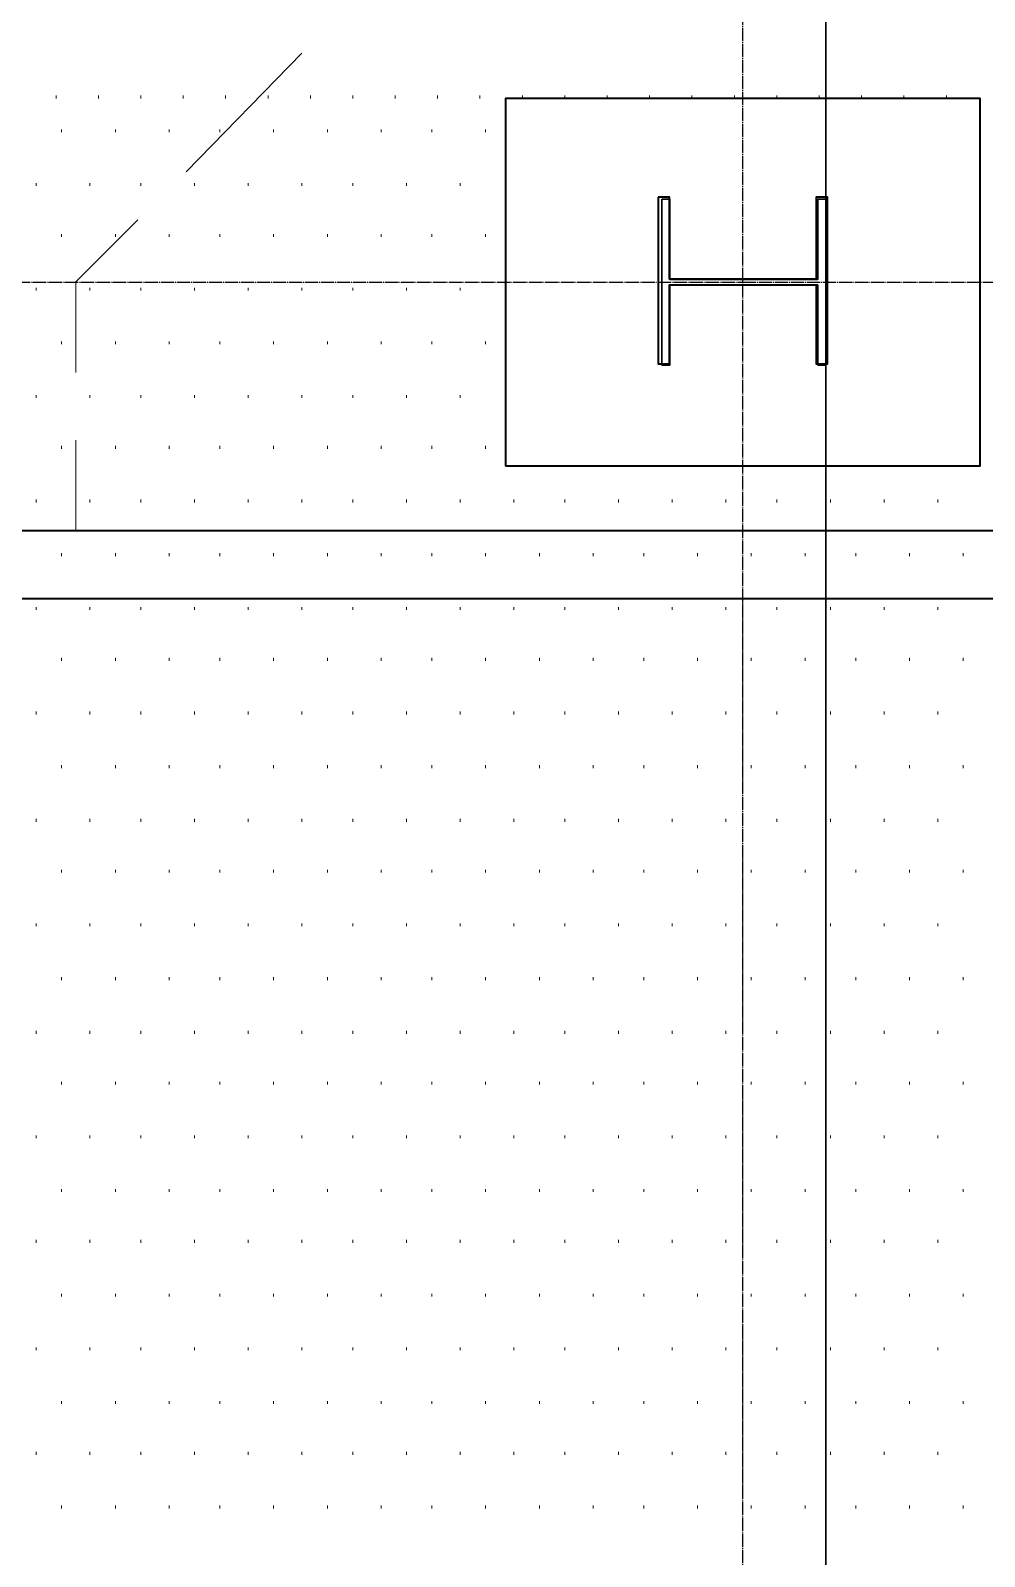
# Model space of a CAD drawing. Header units: millimetres. Extents: x -383313 to -161684, y -117025 to 99224.
# Drawn here: x -326581 to -325152, y -7491 to -5205 of the extents above; entities that cross this region are included whole.
import ezdxf

# ---------------------------------------------------------------- set-up
doc = ezdxf.new("R2010")
doc.units = ezdxf.units.MM
doc.header["$MEASUREMENT"] = 0
doc.linetypes.add('PS-GOST2.303 5', pattern=[24, 20, -1.5, 1, -1.5])
for name, color, linetype in [('001__КОНСТРУКТИВ__Колонны', 14, 'Continuous'), ('PDF_Geometry', 7, 'Continuous'), ('PS_Оси', 5, 'PS-GOST2.303 5')]:
    doc.layers.add(name, color=color, linetype=linetype)
doc.layers.add('001__КОНСТРУКТИВ__Стены наружные', color=7, linetype='Continuous', lineweight=30)

# ---------------------------------------------------------------- blocks, each defined once
blk = doc.blocks.new('A$Cf5759c35')
at = {"layer": 'PDF_Geometry', "color": 8, "lineweight": 13}
for points in [[(32287.5, 13026), (32113.9, 12848.2)], [(31919.2, 12958.2), (31919.2, 12962.5)], [(31982.7, 12958.2), (31982.7, 12962.5)], [(32046.2, 12958.2), (32046.2, 12962.5)], [(32109.7, 12958.2), (32109.7, 12962.5)], [(32173.2, 12958.2), (32173.2, 12962.5)], [(32236.7, 12958.2), (32236.7, 12962.5)], [(32300.2, 12958.2), (32300.2, 12962.5)], [(32363.7, 12958.2), (32363.7, 12962.5)], [(32427.2, 12958.2), (32427.2, 12962.5)], [(32490.7, 12958.2), (32490.7, 12962.5)], [(32554.2, 12958.2), (32554.2, 12962.5)], [(32617.7, 12958.2), (32617.7, 12962.5)], [(32681.2, 12958.2), (32681.2, 12962.5)], [(32744.7, 12958.2), (32744.7, 12962.5)], [(32808.2, 12958.2), (32808.2, 12962.5)], [(32871.7, 12958.2), (32871.7, 12962.5)], [(32935.2, 12958.2), (32935.2, 12962.5)], [(32998.7, 12958.2), (32998.7, 12962.5)], [(33062.2, 12958.2), (33062.2, 12962.5)], [(33125.7, 12958.2), (33125.7, 12962.5)], [(33189.2, 12958.2), (33189.2, 12962.5)], [(33252.7, 12958.2), (33252.7, 12962.5)], [(32041.9, 12776.2), (31948.8, 12683.1), (31948.8, 12547.6)], [(31948.8, 12446), (31948.8, 12310.5)], [(32947.9, 11921.1), (32947.9, 12208.9)], [(32947.9, 11569.7), (32947.9, 11819.5)], [(32947.9, 11222.6), (32947.9, 11472.3)], [(32947.9, 10871.2), (32947.9, 11121)]]:
    blk.add_lwpolyline(points, dxfattribs=at)
at = {"layer": 'PDF_Geometry', "color": 8, "lineweight": 35}
for points in [[(32592.3, 12407.9), (33303.5, 12407.9), (33303.5, 12958.2), (32592.3, 12958.2)], [(32820.9, 12810.1), (32820.9, 12560.3), (32837.8, 12560.3), (32837.8, 12678.8), (33057.9, 12678.8), (33057.9, 12560.3), (33074.9, 12560.3), (33074.9, 12810.1), (33057.9, 12810.1), (33057.9, 12687.3), (32837.8, 12687.3), (32837.8, 12810.1)]]:
    blk.add_lwpolyline(points, close=True, dxfattribs=at)
at = {"layer": 'PDF_Geometry', "color": 8, "lineweight": 9}
for points in [[(31927.6, 12907.4), (31927.6, 12911.7)], [(32008.1, 12907.4), (32008.1, 12911.7)], [(32088.5, 12907.4), (32088.5, 12911.7)], [(32164.7, 12907.4), (32164.7, 12911.7)], [(32245.1, 12907.4), (32245.1, 12911.7)], [(32325.6, 12907.4), (32325.6, 12911.7)], [(32406, 12907.4), (32406, 12911.7)], [(32482.2, 12907.4), (32482.2, 12911.7)], [(32562.6, 12907.4), (32562.6, 12911.7)], [(31889.5, 12827), (31889.5, 12831.2)], [(31970, 12827), (31970, 12831.2)], [(32046.2, 12827), (32046.2, 12831.2)], [(32126.6, 12827), (32126.6, 12831.2)], [(32207, 12827), (32207, 12831.2)], [(32287.5, 12827), (32287.5, 12831.2)], [(32363.7, 12827), (32363.7, 12831.2)], [(32444.1, 12827), (32444.1, 12831.2)], [(32524.5, 12827), (32524.5, 12831.2)], [(31927.6, 12750.8), (31927.6, 12755)], [(32008.1, 12750.8), (32008.1, 12755)], [(32088.5, 12750.8), (32088.5, 12755)], [(32164.7, 12750.8), (32164.7, 12755)], [(32245.1, 12750.8), (32245.1, 12755)], [(32325.6, 12750.8), (32325.6, 12755)], [(32406, 12750.8), (32406, 12755)], [(32482.2, 12750.8), (32482.2, 12755)], [(32562.6, 12750.8), (32562.6, 12755)], [(31889.5, 12670.4), (31889.5, 12674.6)], [(31970, 12670.4), (31970, 12674.6)], [(32046.2, 12670.4), (32046.2, 12674.6)], [(32126.6, 12670.4), (32126.6, 12674.6)], [(32207, 12670.4), (32207, 12674.6)], [(32287.5, 12670.4), (32287.5, 12674.6)], [(32363.7, 12670.4), (32363.7, 12674.6)], [(32444.1, 12670.4), (32444.1, 12674.6)], [(32524.5, 12670.4), (32524.5, 12674.6)], [(31927.6, 12589.9), (31927.6, 12594.2)], [(32008.1, 12589.9), (32008.1, 12594.2)], [(32088.5, 12589.9), (32088.5, 12594.2)], [(32164.7, 12589.9), (32164.7, 12594.2)], [(32245.1, 12589.9), (32245.1, 12594.2)], [(32325.6, 12589.9), (32325.6, 12594.2)], [(32406, 12589.9), (32406, 12594.2)], [(32482.2, 12589.9), (32482.2, 12594.2)], [(32562.6, 12589.9), (32562.6, 12594.2)], [(31889.5, 12509.5), (31889.5, 12513.7)], [(31970, 12509.5), (31970, 12513.7)], [(32046.2, 12509.5), (32046.2, 12513.7)], [(32126.6, 12509.5), (32126.6, 12513.7)], [(32207, 12509.5), (32207, 12513.7)], [(32287.5, 12509.5), (32287.5, 12513.7)], [(32363.7, 12509.5), (32363.7, 12513.7)], [(32444.1, 12509.5), (32444.1, 12513.7)], [(32524.5, 12509.5), (32524.5, 12513.7)], [(31927.6, 12433.3), (31927.6, 12437.5)], [(32008.1, 12433.3), (32008.1, 12437.5)], [(32088.5, 12433.3), (32088.5, 12437.5)], [(32164.7, 12433.3), (32164.7, 12437.5)], [(32245.1, 12433.3), (32245.1, 12437.5)], [(32325.6, 12433.3), (32325.6, 12437.5)], [(32406, 12433.3), (32406, 12437.5)], [(32482.2, 12433.3), (32482.2, 12437.5)], [(32562.6, 12433.3), (32562.6, 12437.5)], [(31889.5, 12352.9), (31889.5, 12357.1)], [(31970, 12352.9), (31970, 12357.1)], [(32046.2, 12352.9), (32046.2, 12357.1)], [(32126.6, 12352.9), (32126.6, 12357.1)], [(32207, 12352.9), (32207, 12357.1)], [(32287.5, 12352.9), (32287.5, 12357.1)], [(32363.7, 12352.9), (32363.7, 12357.1)], [(32444.1, 12352.9), (32444.1, 12357.1)], [(32524.5, 12352.9), (32524.5, 12357.1)], [(32605, 12352.9), (32605, 12357.1)], [(32681.2, 12352.9), (32681.2, 12357.1)], [(32761.6, 12352.9), (32761.6, 12357.1)], [(32842, 12352.9), (32842, 12357.1)], [(32922.5, 12352.9), (32922.5, 12357.1)], [(32998.7, 12352.9), (32998.7, 12357.1)], [(33079.1, 12352.9), (33079.1, 12357.1)], [(33159.5, 12352.9), (33159.5, 12357.1)], [(33240, 12352.9), (33240, 12357.1)], [(31927.6, 12272.4), (31927.6, 12276.7)], [(32008.1, 12272.4), (32008.1, 12276.7)], [(32088.5, 12272.4), (32088.5, 12276.7)], [(32164.7, 12272.4), (32164.7, 12276.7)], [(32245.1, 12272.4), (32245.1, 12276.7)], [(32325.6, 12272.4), (32325.6, 12276.7)], [(32406, 12272.4), (32406, 12276.7)], [(32482.2, 12272.4), (32482.2, 12276.7)], [(32562.6, 12272.4), (32562.6, 12276.7)], [(32643.1, 12272.4), (32643.1, 12276.7)], [(32723.5, 12272.4), (32723.5, 12276.7)], [(32799.7, 12272.4), (32799.7, 12276.7)], [(32880.1, 12272.4), (32880.1, 12276.7)], [(32960.6, 12272.4), (32960.6, 12276.7)], [(33041, 12272.4), (33041, 12276.7)], [(33117.2, 12272.4), (33117.2, 12276.7)], [(33197.6, 12272.4), (33197.6, 12276.7)], [(33278.1, 12272.4), (33278.1, 12276.7)], [(31889.5, 12192), (31889.5, 12196.2)], [(31970, 12192), (31970, 12196.2)], [(32046.2, 12192), (32046.2, 12196.2)], [(32126.6, 12192), (32126.6, 12196.2)], [(32207, 12192), (32207, 12196.2)], [(32287.5, 12192), (32287.5, 12196.2)], [(32363.7, 12192), (32363.7, 12196.2)], [(32444.1, 12192), (32444.1, 12196.2)], [(32524.5, 12192), (32524.5, 12196.2)], [(32605, 12192), (32605, 12196.2)], [(32681.2, 12192), (32681.2, 12196.2)], [(32761.6, 12192), (32761.6, 12196.2)], [(32842, 12192), (32842, 12196.2)], [(32922.5, 12192), (32922.5, 12196.2)], [(32998.7, 12192), (32998.7, 12196.2)], [(33079.1, 12192), (33079.1, 12196.2)], [(33159.5, 12192), (33159.5, 12196.2)], [(33240, 12192), (33240, 12196.2)], [(31927.6, 12115.8), (31927.6, 12120)], [(32008.1, 12115.8), (32008.1, 12120)], [(32088.5, 12115.8), (32088.5, 12120)], [(32164.7, 12115.8), (32164.7, 12120)], [(32245.1, 12115.8), (32245.1, 12120)], [(32325.6, 12115.8), (32325.6, 12120)], [(32406, 12115.8), (32406, 12120)], [(32482.2, 12115.8), (32482.2, 12120)], [(32562.6, 12115.8), (32562.6, 12120)], [(32643.1, 12115.8), (32643.1, 12120)], [(32723.5, 12115.8), (32723.5, 12120)], [(32799.7, 12115.8), (32799.7, 12120)], [(32880.1, 12115.8), (32880.1, 12120)], [(32960.6, 12115.8), (32960.6, 12120)], [(33041, 12115.8), (33041, 12120)], [(33117.2, 12115.8), (33117.2, 12120)], [(33197.6, 12115.8), (33197.6, 12120)], [(33278.1, 12115.8), (33278.1, 12120)], [(31889.5, 12035.4), (31889.5, 12039.6)], [(31970, 12035.4), (31970, 12039.6)], [(32046.2, 12035.4), (32046.2, 12039.6)], [(32126.6, 12035.4), (32126.6, 12039.6)], [(32207, 12035.4), (32207, 12039.6)], [(32287.5, 12035.4), (32287.5, 12039.6)], [(32363.7, 12035.4), (32363.7, 12039.6)], [(32444.1, 12035.4), (32444.1, 12039.6)], [(32524.5, 12035.4), (32524.5, 12039.6)], [(32605, 12035.4), (32605, 12039.6)], [(32681.2, 12035.4), (32681.2, 12039.6)], [(32761.6, 12035.4), (32761.6, 12039.6)], [(32842, 12035.4), (32842, 12039.6)], [(32922.5, 12035.4), (32922.5, 12039.6)], [(32998.7, 12035.4), (32998.7, 12039.6)], [(33079.1, 12035.4), (33079.1, 12039.6)], [(33159.5, 12035.4), (33159.5, 12039.6)], [(33240, 12035.4), (33240, 12039.6)], [(31927.6, 11954.9), (31927.6, 11959.2)], [(32008.1, 11954.9), (32008.1, 11959.2)], [(32088.5, 11954.9), (32088.5, 11959.2)], [(32164.7, 11954.9), (32164.7, 11959.2)], [(32245.1, 11954.9), (32245.1, 11959.2)], [(32325.6, 11954.9), (32325.6, 11959.2)], [(32406, 11954.9), (32406, 11959.2)], [(32482.2, 11954.9), (32482.2, 11959.2)], [(32562.6, 11954.9), (32562.6, 11959.2)], [(32643.1, 11954.9), (32643.1, 11959.2)], [(32723.5, 11954.9), (32723.5, 11959.2)], [(32799.7, 11954.9), (32799.7, 11959.2)], [(32880.1, 11954.9), (32880.1, 11959.2)], [(32960.6, 11954.9), (32960.6, 11959.2)], [(33041, 11954.9), (33041, 11959.2)], [(33117.2, 11954.9), (33117.2, 11959.2)], [(33197.6, 11954.9), (33197.6, 11959.2)], [(33278.1, 11954.9), (33278.1, 11959.2)], [(31889.5, 11874.5), (31889.5, 11878.7)], [(31970, 11874.5), (31970, 11878.7)], [(32046.2, 11874.5), (32046.2, 11878.7)], [(32126.6, 11874.5), (32126.6, 11878.7)], [(32207, 11874.5), (32207, 11878.7)], [(32287.5, 11874.5), (32287.5, 11878.7)], [(32363.7, 11874.5), (32363.7, 11878.7)], [(32444.1, 11874.5), (32444.1, 11878.7)], [(32524.5, 11874.5), (32524.5, 11878.7)], [(32605, 11874.5), (32605, 11878.7)], [(32681.2, 11874.5), (32681.2, 11878.7)], [(32761.6, 11874.5), (32761.6, 11878.7)], [(32842, 11874.5), (32842, 11878.7)], [(32922.5, 11874.5), (32922.5, 11878.7)], [(32998.7, 11874.5), (32998.7, 11878.7)], [(33079.1, 11874.5), (33079.1, 11878.7)], [(33159.5, 11874.5), (33159.5, 11878.7)], [(33240, 11874.5), (33240, 11878.7)], [(31927.6, 11798.3), (31927.6, 11802.5)], [(32008.1, 11798.3), (32008.1, 11802.5)], [(32088.5, 11798.3), (32088.5, 11802.5)], [(32164.7, 11798.3), (32164.7, 11802.5)], [(32245.1, 11798.3), (32245.1, 11802.5)], [(32325.6, 11798.3), (32325.6, 11802.5)], [(32406, 11798.3), (32406, 11802.5)], [(32482.2, 11798.3), (32482.2, 11802.5)], [(32562.6, 11798.3), (32562.6, 11802.5)], [(32643.1, 11798.3), (32643.1, 11802.5)], [(32723.5, 11798.3), (32723.5, 11802.5)], [(32799.7, 11798.3), (32799.7, 11802.5)], [(32880.1, 11798.3), (32880.1, 11802.5)], [(32960.6, 11798.3), (32960.6, 11802.5)], [(33041, 11798.3), (33041, 11802.5)], [(33117.2, 11798.3), (33117.2, 11802.5)], [(33197.6, 11798.3), (33197.6, 11802.5)], [(33278.1, 11798.3), (33278.1, 11802.5)], [(31889.5, 11717.9), (31889.5, 11722.1)], [(31970, 11717.9), (31970, 11722.1)], [(32046.2, 11717.9), (32046.2, 11722.1)], [(32126.6, 11717.9), (32126.6, 11722.1)], [(32207, 11717.9), (32207, 11722.1)], [(32287.5, 11717.9), (32287.5, 11722.1)], [(32363.7, 11717.9), (32363.7, 11722.1)], [(32444.1, 11717.9), (32444.1, 11722.1)], [(32524.5, 11717.9), (32524.5, 11722.1)], [(32605, 11717.9), (32605, 11722.1)], [(32681.2, 11717.9), (32681.2, 11722.1)], [(32761.6, 11717.9), (32761.6, 11722.1)], [(32842, 11717.9), (32842, 11722.1)], [(32922.5, 11717.9), (32922.5, 11722.1)], [(32998.7, 11717.9), (32998.7, 11722.1)], [(33079.1, 11717.9), (33079.1, 11722.1)], [(33159.5, 11717.9), (33159.5, 11722.1)], [(33240, 11717.9), (33240, 11722.1)], [(31927.6, 11637.4), (31927.6, 11641.7)], [(32008.1, 11637.4), (32008.1, 11641.7)], [(32088.5, 11637.4), (32088.5, 11641.7)], [(32164.7, 11637.4), (32164.7, 11641.7)], [(32245.1, 11637.4), (32245.1, 11641.7)], [(32325.6, 11637.4), (32325.6, 11641.7)], [(32406, 11637.4), (32406, 11641.7)], [(32482.2, 11637.4), (32482.2, 11641.7)], [(32562.6, 11637.4), (32562.6, 11641.7)], [(32643.1, 11637.4), (32643.1, 11641.7)], [(32723.5, 11637.4), (32723.5, 11641.7)], [(32799.7, 11637.4), (32799.7, 11641.7)], [(32880.1, 11637.4), (32880.1, 11641.7)], [(32960.6, 11637.4), (32960.6, 11641.7)], [(33041, 11637.4), (33041, 11641.7)], [(33117.2, 11637.4), (33117.2, 11641.7)], [(33197.6, 11637.4), (33197.6, 11641.7)], [(33278.1, 11637.4), (33278.1, 11641.7)], [(31889.5, 11557), (31889.5, 11561.2)], [(31970, 11557), (31970, 11561.2)], [(32046.2, 11557), (32046.2, 11561.2)], [(32126.6, 11557), (32126.6, 11561.2)], [(32207, 11557), (32207, 11561.2)], [(32287.5, 11557), (32287.5, 11561.2)], [(32363.7, 11557), (32363.7, 11561.2)], [(32444.1, 11557), (32444.1, 11561.2)], [(32524.5, 11557), (32524.5, 11561.2)], [(32605, 11557), (32605, 11561.2)], [(32681.2, 11557), (32681.2, 11561.2)], [(32761.6, 11557), (32761.6, 11561.2)], [(32842, 11557), (32842, 11561.2)], [(32922.5, 11557), (32922.5, 11561.2)], [(32998.7, 11557), (32998.7, 11561.2)], [(33079.1, 11557), (33079.1, 11561.2)], [(33159.5, 11557), (33159.5, 11561.2)], [(33240, 11557), (33240, 11561.2)], [(31927.6, 11480.8), (31927.6, 11485)], [(32008.1, 11480.8), (32008.1, 11485)], [(32088.5, 11480.8), (32088.5, 11485)], [(32164.7, 11480.8), (32164.7, 11485)], [(32245.1, 11480.8), (32245.1, 11485)], [(32325.6, 11480.8), (32325.6, 11485)], [(32406, 11480.8), (32406, 11485)], [(32482.2, 11480.8), (32482.2, 11485)], [(32562.6, 11480.8), (32562.6, 11485)], [(32643.1, 11480.8), (32643.1, 11485)], [(32723.5, 11480.8), (32723.5, 11485)], [(32799.7, 11480.8), (32799.7, 11485)], [(32880.1, 11480.8), (32880.1, 11485)], [(32960.6, 11480.8), (32960.6, 11485)], [(33041, 11480.8), (33041, 11485)], [(33117.2, 11480.8), (33117.2, 11485)], [(33197.6, 11480.8), (33197.6, 11485)], [(33278.1, 11480.8), (33278.1, 11485)], [(31889.5, 11400.4), (31889.5, 11404.6)], [(31970, 11400.4), (31970, 11404.6)], [(32046.2, 11400.4), (32046.2, 11404.6)], [(32126.6, 11400.4), (32126.6, 11404.6)], [(32207, 11400.4), (32207, 11404.6)], [(32287.5, 11400.4), (32287.5, 11404.6)], [(32363.7, 11400.4), (32363.7, 11404.6)], [(32444.1, 11400.4), (32444.1, 11404.6)], [(32524.5, 11400.4), (32524.5, 11404.6)], [(32605, 11400.4), (32605, 11404.6)], [(32681.2, 11400.4), (32681.2, 11404.6)], [(32761.6, 11400.4), (32761.6, 11404.6)], [(32842, 11400.4), (32842, 11404.6)], [(32922.5, 11400.4), (32922.5, 11404.6)], [(32998.7, 11400.4), (32998.7, 11404.6)], [(33079.1, 11400.4), (33079.1, 11404.6)], [(33159.5, 11400.4), (33159.5, 11404.6)], [(33240, 11400.4), (33240, 11404.6)], [(31927.6, 11319.9), (31927.6, 11324.2)], [(32008.1, 11319.9), (32008.1, 11324.2)], [(32088.5, 11319.9), (32088.5, 11324.2)], [(32164.7, 11319.9), (32164.7, 11324.2)], [(32245.1, 11319.9), (32245.1, 11324.2)], [(32325.6, 11319.9), (32325.6, 11324.2)], [(32406, 11319.9), (32406, 11324.2)], [(32482.2, 11319.9), (32482.2, 11324.2)], [(32562.6, 11319.9), (32562.6, 11324.2)], [(32643.1, 11319.9), (32643.1, 11324.2)], [(32723.5, 11319.9), (32723.5, 11324.2)], [(32799.7, 11319.9), (32799.7, 11324.2)], [(32880.1, 11319.9), (32880.1, 11324.2)], [(32960.6, 11319.9), (32960.6, 11324.2)], [(33041, 11319.9), (33041, 11324.2)], [(33117.2, 11319.9), (33117.2, 11324.2)], [(33197.6, 11319.9), (33197.6, 11324.2)], [(33278.1, 11319.9), (33278.1, 11324.2)], [(31889.5, 11243.7), (31889.5, 11248)], [(31970, 11243.7), (31970, 11248)], [(32046.2, 11243.7), (32046.2, 11248)], [(32126.6, 11243.7), (32126.6, 11248)], [(32207, 11243.7), (32207, 11248)], [(32287.5, 11243.7), (32287.5, 11248)], [(32363.7, 11243.7), (32363.7, 11248)], [(32444.1, 11243.7), (32444.1, 11248)], [(32524.5, 11243.7), (32524.5, 11248)], [(32605, 11243.7), (32605, 11248)], [(32681.2, 11243.7), (32681.2, 11248)], [(32761.6, 11243.7), (32761.6, 11248)], [(32842, 11243.7), (32842, 11248)], [(32922.5, 11243.7), (32922.5, 11248)], [(32998.7, 11243.7), (32998.7, 11248)], [(33079.1, 11243.7), (33079.1, 11248)], [(33159.5, 11243.7), (33159.5, 11248)], [(33240, 11243.7), (33240, 11248)], [(31927.6, 11163.3), (31927.6, 11167.5)], [(32008.1, 11163.3), (32008.1, 11167.5)], [(32088.5, 11163.3), (32088.5, 11167.5)], [(32164.7, 11163.3), (32164.7, 11167.5)], [(32245.1, 11163.3), (32245.1, 11167.5)], [(32325.6, 11163.3), (32325.6, 11167.5)], [(32406, 11163.3), (32406, 11167.5)], [(32482.2, 11163.3), (32482.2, 11167.5)], [(32562.6, 11163.3), (32562.6, 11167.5)], [(32643.1, 11163.3), (32643.1, 11167.5)], [(32723.5, 11163.3), (32723.5, 11167.5)], [(32799.7, 11163.3), (32799.7, 11167.5)], [(32880.1, 11163.3), (32880.1, 11167.5)], [(32960.6, 11163.3), (32960.6, 11167.5)], [(33041, 11163.3), (33041, 11167.5)], [(33117.2, 11163.3), (33117.2, 11167.5)], [(33197.6, 11163.3), (33197.6, 11167.5)], [(33278.1, 11163.3), (33278.1, 11167.5)], [(31889.5, 11082.9), (31889.5, 11087.1)], [(31970, 11082.9), (31970, 11087.1)], [(32046.2, 11082.9), (32046.2, 11087.1)], [(32126.6, 11082.9), (32126.6, 11087.1)], [(32207, 11082.9), (32207, 11087.1)], [(32287.5, 11082.9), (32287.5, 11087.1)], [(32363.7, 11082.9), (32363.7, 11087.1)], [(32444.1, 11082.9), (32444.1, 11087.1)], [(32524.5, 11082.9), (32524.5, 11087.1)], [(32605, 11082.9), (32605, 11087.1)], [(32681.2, 11082.9), (32681.2, 11087.1)], [(32761.6, 11082.9), (32761.6, 11087.1)], [(32842, 11082.9), (32842, 11087.1)], [(32922.5, 11082.9), (32922.5, 11087.1)], [(32998.7, 11082.9), (32998.7, 11087.1)], [(33079.1, 11082.9), (33079.1, 11087.1)], [(33159.5, 11082.9), (33159.5, 11087.1)], [(33240, 11082.9), (33240, 11087.1)], [(31927.6, 11002.4), (31927.6, 11006.7)], [(32008.1, 11002.4), (32008.1, 11006.7)], [(32088.5, 11002.4), (32088.5, 11006.7)], [(32164.7, 11002.4), (32164.7, 11006.7)], [(32245.1, 11002.4), (32245.1, 11006.7)], [(32325.6, 11002.4), (32325.6, 11006.7)], [(32406, 11002.4), (32406, 11006.7)], [(32482.2, 11002.4), (32482.2, 11006.7)], [(32562.6, 11002.4), (32562.6, 11006.7)], [(32643.1, 11002.4), (32643.1, 11006.7)], [(32723.5, 11002.4), (32723.5, 11006.7)], [(32799.7, 11002.4), (32799.7, 11006.7)], [(32880.1, 11002.4), (32880.1, 11006.7)], [(32960.6, 11002.4), (32960.6, 11006.7)], [(33041, 11002.4), (33041, 11006.7)], [(33117.2, 11002.4), (33117.2, 11006.7)], [(33197.6, 11002.4), (33197.6, 11006.7)], [(33278.1, 11002.4), (33278.1, 11006.7)], [(31889.5, 10926.2), (31889.5, 10930.5)], [(31970, 10926.2), (31970, 10930.5)], [(32046.2, 10926.2), (32046.2, 10930.5)], [(32126.6, 10926.2), (32126.6, 10930.5)], [(32207, 10926.2), (32207, 10930.5)], [(32287.5, 10926.2), (32287.5, 10930.5)], [(32363.7, 10926.2), (32363.7, 10930.5)], [(32444.1, 10926.2), (32444.1, 10930.5)], [(32524.5, 10926.2), (32524.5, 10930.5)], [(32605, 10926.2), (32605, 10930.5)], [(32681.2, 10926.2), (32681.2, 10930.5)], [(32761.6, 10926.2), (32761.6, 10930.5)], [(32842, 10926.2), (32842, 10930.5)], [(32922.5, 10926.2), (32922.5, 10930.5)], [(32998.7, 10926.2), (32998.7, 10930.5)], [(33079.1, 10926.2), (33079.1, 10930.5)], [(33159.5, 10926.2), (33159.5, 10930.5)], [(33240, 10926.2), (33240, 10930.5)], [(31927.6, 10845.8), (31927.6, 10850)], [(32008.1, 10845.8), (32008.1, 10850)], [(32088.5, 10845.8), (32088.5, 10850)], [(32164.7, 10845.8), (32164.7, 10850)], [(32245.1, 10845.8), (32245.1, 10850)], [(32325.6, 10845.8), (32325.6, 10850)], [(32406, 10845.8), (32406, 10850)], [(32482.2, 10845.8), (32482.2, 10850)], [(32562.6, 10845.8), (32562.6, 10850)], [(32643.1, 10845.8), (32643.1, 10850)], [(32723.5, 10845.8), (32723.5, 10850)], [(32799.7, 10845.8), (32799.7, 10850)], [(32880.1, 10845.8), (32880.1, 10850)], [(32960.6, 10845.8), (32960.6, 10850)], [(33041, 10845.8), (33041, 10850)], [(33117.2, 10845.8), (33117.2, 10850)], [(33197.6, 10845.8), (33197.6, 10850)], [(33278.1, 10845.8), (33278.1, 10850)]]:
    blk.add_lwpolyline(points, dxfattribs=at)
at = {"layer": 'PDF_Geometry', "color": 8, "lineweight": 35}
blk.add_lwpolyline([(38379.2, 12310.5), (28320.8, 12310.5), (28320.8, -7277.1), (28422.4, -7277.1), (28422.4, -3564.5), (28363.2, -3564.5), (28363.2, -1066.8), (28422.4, -1066.8), (28422.4, 2434.2), (28363.2, 2434.2), (28363.2, 4931.8), (28422.4, 4931.8), (28422.4, 8432.8), (28363.2, 8432.8), (28363.2, 10934.7), (28422.4, 10934.7), (28422.4, 12208.9), (38379.2, 12208.9)], dxfattribs=at)

msp = doc.modelspace()

# ---------------------------------------------------------------- linework, layer by layer
at = {"layer": '001__КОНСТРУКТИВ__Колонны', "linetype": 'Continuous', "lineweight": 30}
for p, q in [((-325635.55882, -5706.5977), (-325635.55882, -5457.5977)), ((-325635.55882, -5457.5977), (-325623.45882, -5457.5977)), ((-325623.45882, -5457.5977), (-325623.45882, -5578.0977)), ((-325401.65882, -5578.0977), (-325401.65882, -5457.5977)), ((-325401.65882, -5457.5977), (-325389.55882, -5457.5977)), ((-325389.55882, -5457.5977), (-325389.55882, -5706.5977)), ((-325623.45882, -5578.0977), (-325401.65882, -5578.0977)), ((-325401.65882, -5586.0977), (-325623.45882, -5586.0977)), ((-325623.45882, -5586.0977), (-325623.45882, -5706.5977)), ((-325401.65882, -5706.5977), (-325401.65882, -5586.0977)), ((-325623.45882, -5706.5977), (-325635.55882, -5706.5977)), ((-325389.55882, -5706.5977), (-325401.65882, -5706.5977))]:
    msp.add_line(p, q, dxfattribs=at)
at = {"layer": '001__КОНСТРУКТИВ__Стены наружные', "color": 7, "linetype": 'Continuous'}
msp.add_line((-325389.55882, -3619.3977), (-325389.55882, -25582.0977), dxfattribs=at)
at = {"layer": 'PS_Оси'}
msp.add_line((-325514.05882, -24012.91133), (-325514.05882, 3425.4576), dxfattribs=at)
msp.add_lwpolyline([(-356346.98515, -5582.0977), (-355014.05882, -5582.0977), (-350514.05882, -5582.0977), (-345514.05882, -5582.0977), (-340514.05882, -5582.0977), (-335514.05882, -5582.0977), (-330514.05882, -5582.0977), (-325514.05882, -5582.0977), (-320514.05882, -5582.0977), (-316483.98892, -5582.0977)], dxfattribs=at)

# ---------------------------------------------------------------- block references
at = {"ltscale": 100}
msp.add_blockref('A$Cf5759c35', (-358461.97282, -18264.93104), dxfattribs=at)

doc.saveas('drawing.dxf')
